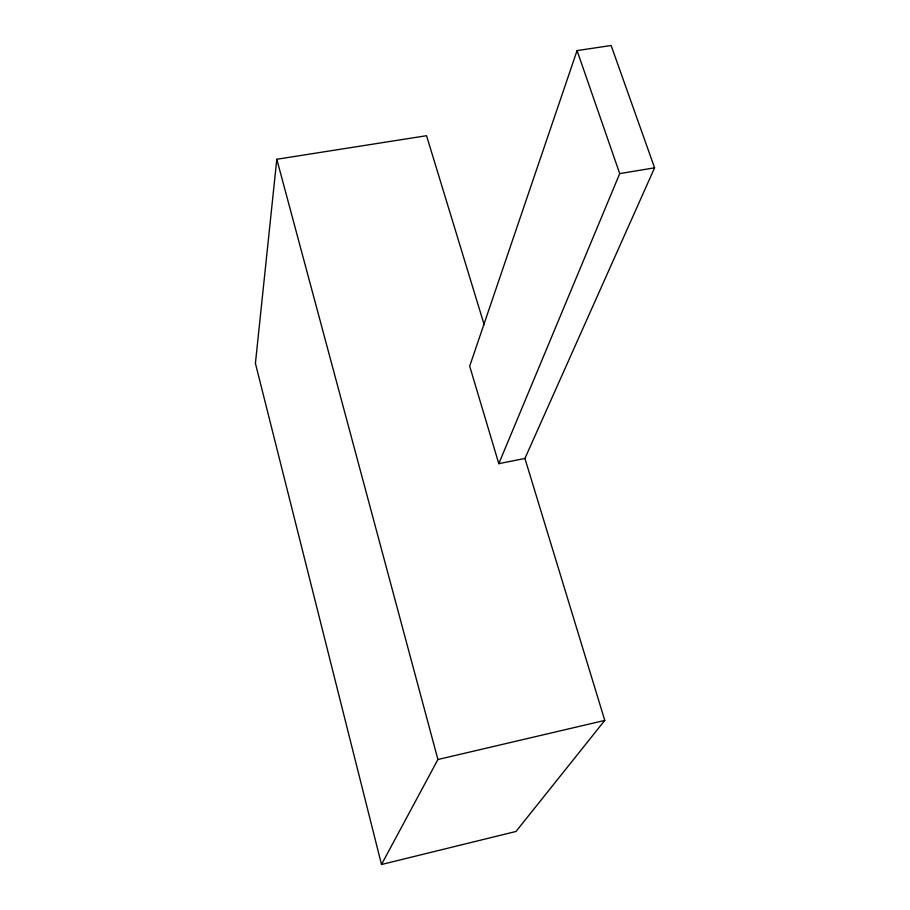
<?xml version="1.0" encoding="UTF-8"?>
<svg xmlns="http://www.w3.org/2000/svg" width="910" height="910" viewBox="0 0 910 910"><rect width="100%" height="100%" fill="white"/><g stroke="black" fill="none" stroke-linecap="round" stroke-linejoin="round"><path stroke-width="1.36" d="M484.154 324.688L426.551 135.704L276.799 159.261L255.414 363.34L381.495 864.5L515.993 831.467L604.775 720.413L524.922 458.458L654.586 167.815L611.122 45.5L577.065 50.596L469.685 366.184L498.805 463.668L524.922 458.458M498.805 463.668L619.721 173.605L577.065 50.596M381.495 864.5L437.915 759.509L276.799 159.261M437.915 759.509L604.775 720.413M619.721 173.605L654.586 167.815"/></g></svg>
